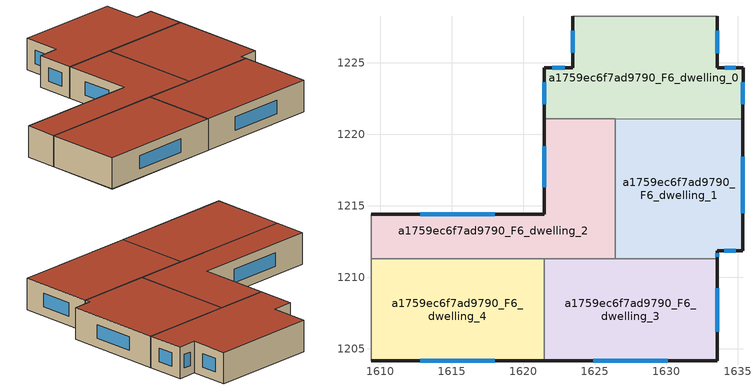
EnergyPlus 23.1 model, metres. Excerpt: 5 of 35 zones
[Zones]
a1759ec6f7ad9790_F6_dwelling_0
 floor to a1759ec6f7ad9790_F5_dwelling_0 (EU_floor_Construction): 1633.55,1228.25 1633.55,1224.65 1635.35,1224.65 1635.35,1221.06 1621.45,1221.07 1621.45,1224.66 1623.45,1224.66 1623.46,1228.25 z18
 wall outside (EU_wall_Construction): 1635.35,1221.06 1635.35,1224.65 1633.55,1224.65 1633.55,1228.25 / 1623.46,1228.25 1623.45,1224.66 1621.45,1224.66 1621.45,1221.07 z18:21
 wall adiabatic (EU_wall_Construction): 1633.55,1228.25 1623.46,1228.25 z18:21
 wall to a1759ec6f7ad9790_F6_dwelling_1 (EU_wall_Construction): 1626.42,1221.07 1635.35,1221.06 z18:21
 wall to a1759ec6f7ad9790_F6_dwelling_2 (EU_wall_Construction): 1621.45,1221.07 1626.42,1221.07 z18:21
 window (EU_Window_Construction): 1633.55,1225.68 1633.55,1227.22 / 1634.84,1224.65 1634.07,1224.65 / 1635.35,1222.09 1635.35,1223.62 / 1621.45,1223.63 1621.45,1222.1 / 1622.88,1224.66 1622.03,1224.66 / 1623.46,1227.23 1623.45,1225.68 z18.86:20.14
 roof outside (EU_roof_Construction): 1635.35,1221.06 1635.35,1224.65 1633.55,1224.65 1633.55,1228.25 1623.46,1228.25 1623.45,1224.66 1621.45,1224.66 1621.45,1221.07 z21
a1759ec6f7ad9790_F6_dwelling_1
 floor to a1759ec6f7ad9790_F5_dwelling_1 (EU_floor_Construction): 1635.35,1221.06 1635.34,1211.87 1633.54,1211.87 1633.54,1211.3 1626.42,1211.3 1626.42,1221.07 z18
 wall outside (EU_wall_Construction): 1633.54,1211.3 1633.54,1211.87 1635.34,1211.87 1635.35,1221.06 z18:21
 wall to a1759ec6f7ad9790_F6_dwelling_3 (EU_wall_Construction): 1626.42,1211.3 1633.54,1211.3 z18:21
 wall to a1759ec6f7ad9790_F6_dwelling_2 (EU_wall_Construction): 1626.42,1221.07 1626.42,1211.3 z18:21
 window (EU_Window_Construction): 1635.35,1214.5 1635.35,1218.44 / 1634.06,1211.87 1634.83,1211.87 / 1633.54,1211.46 1633.54,1211.71 z18.86:20.14
 roof outside (EU_roof_Construction): 1635.34,1211.87 1635.35,1221.06 1626.42,1221.07 1626.42,1211.3 1633.54,1211.3 1633.54,1211.87 z21
a1759ec6f7ad9790_F6_dwelling_2
 floor to a1759ec6f7ad9790_F5_dwelling_2 (EU_floor_Construction): 1626.42,1221.07 1626.42,1211.3 1609.36,1211.31 1609.37,1214.42 1621.45,1214.42 1621.45,1221.07 z18
 wall outside (EU_wall_Construction): 1621.45,1221.07 1621.45,1214.42 1609.37,1214.42 z18:21
 wall adiabatic (EU_wall_Construction): 1609.37,1214.42 1609.36,1211.31 z18:21
 wall to a1759ec6f7ad9790_F6_dwelling_4 (EU_wall_Construction): 1609.36,1211.31 1621.45,1211.3 z18:21
 wall to a1759ec6f7ad9790_F6_dwelling_3 (EU_wall_Construction): 1621.45,1211.3 1626.42,1211.3 z18:21
 window (EU_Window_Construction): 1618,1214.42 1612.82,1214.42 / 1621.45,1219.17 1621.45,1216.32 z18.86:20.14
 roof outside (EU_roof_Construction): 1626.42,1211.3 1626.42,1221.07 1621.45,1221.07 1621.45,1214.42 1609.37,1214.42 1609.36,1211.31 z21
a1759ec6f7ad9790_F6_dwelling_3
 floor to a1759ec6f7ad9790_F5_dwelling_3 (EU_floor_Construction): 1633.54,1211.3 1633.54,1204.17 1621.45,1204.18 1621.45,1211.3 z18
 wall outside (EU_wall_Construction): 1621.45,1204.18 1633.54,1204.17 1633.54,1211.3 z18:21
 wall to a1759ec6f7ad9790_F6_dwelling_4 (EU_wall_Construction): 1621.45,1211.3 1621.45,1204.18 z18:21
 window (EU_Window_Construction): 1624.9,1204.17 1630.09,1204.17 / 1633.54,1206.21 1633.54,1209.26 z18.86:20.14
 roof outside (EU_roof_Construction): 1633.54,1204.17 1633.54,1211.3 1621.45,1211.3 1621.45,1204.18 z21
a1759ec6f7ad9790_F6_dwelling_4
 floor to a1759ec6f7ad9790_F5_dwelling_4 (EU_floor_Construction): 1621.45,1211.3 1621.45,1204.18 1609.36,1204.18 1609.36,1211.31 z18
 wall outside (EU_wall_Construction): 1609.36,1204.18 1621.45,1204.18 z18:21
 wall adiabatic (EU_wall_Construction): 1609.36,1211.31 1609.36,1204.18 z18:21
 window (EU_Window_Construction): 1612.82,1204.18 1618,1204.18 z18.86:20.14
 roof outside (EU_roof_Construction): 1621.45,1204.18 1621.45,1211.3 1609.36,1211.31 1609.36,1204.18 z21
[Building]
EU S2 Campaign: North Axis=0; Terrain=City; Solar Distribution=FullExterior
[Site:Location]
Helsinki-Vantaa.AP: Latitude=60.317; Longitude=24.963; Time Zone=2; Elevation=54.6
[SizingPeriod:WeatherFileDays]
AnnualSizingPeriod: Begin Month=1; Begin Day of Month=1; End Month=12; End Day of Month=31; Day of Week for Start Day=Monday; Use Weather File Daylight Saving Period=No; Use Weather File Rain and Snow Indicators=No
[MATERIAL]
EU_InternalMass_Material: Roughness=MediumRough; Thickness=0.1; Conductivity=1; Density=1800; Specific Heat=900; Thermal Absorptance=0.9; Solar Absorptance=0.7; Visible Absorptance=0.7
[MATERIAL:NOMASS] Roughness=MediumRough; Thermal Absorptance=0.9; Solar Absorptance=0.7; Visible Absorptance=0.7
Name | Thermal Resistance
EU_wall_NoMass | 2.6932
EU_roof_NoMass | 3.19818
EU_floor_NoMass | 2.22482
[WINDOWMATERIAL:SIMPLEGLAZINGSYSTEM]
EU_Window_SimpleGlazing: UFactor=2.14966; Solar Heat Gain Coefficient=0.7; Visible Transmittance=0.7
[CONSTRUCTION]
EU_wall_Construction: EU_wall_NoMass
EU_roof_Construction: EU_roof_NoMass
EU_floor_Construction: EU_floor_NoMass
EU_Window_Construction: EU_Window_SimpleGlazing
EU_InternalMass_Construction: EU_InternalMass_Material
[ZONE] Type=1; Multiplier=1; Ceiling Height=autocalculate; Floor Area=autocalculate; Part of Total Floor Area=Yes
Name | Volume
a1759ec6f7ad9790_F6_dwelling_0 | 258.481
a1759ec6f7ad9790_F6_dwelling_1 | 258.445
a1759ec6f7ad9790_F6_dwelling_2 | 258.465
a1759ec6f7ad9790_F6_dwelling_3 | 258.479
a1759ec6f7ad9790_F6_dwelling_4 | 258.457
[INTERNALMASS] Construction=EU_InternalMass_Construction
Name | Zone or ZoneList | Surface Area
a1759ec6f7ad9790_F6_dwelling_0_EU_InternalMass | a1759ec6f7ad9790_F6_dwelling_0 | 86.1606
a1759ec6f7ad9790_F6_dwelling_1_EU_InternalMass | a1759ec6f7ad9790_F6_dwelling_1 | 86.1501
a1759ec6f7ad9790_F6_dwelling_2_EU_InternalMass | a1759ec6f7ad9790_F6_dwelling_2 | 86.1608
a1759ec6f7ad9790_F6_dwelling_3_EU_InternalMass | a1759ec6f7ad9790_F6_dwelling_3 | 86.1594
a1759ec6f7ad9790_F6_dwelling_4_EU_InternalMass | a1759ec6f7ad9790_F6_dwelling_4 | 86.1523
[OTHEREQUIPMENT] Fuel Type=Electricity; Design Level Calculation Method=Watts/Area; Power per Zone Floor Area=1; Fraction Latent=0; Fraction Radiant=0; Fraction Lost=0; Carbon Dioxide Generation Rate=0; EndUse Subcategory=EU_Step8_InternalGains
Name | Zone or ZoneList or Space or SpaceList | Schedule
EU_Step8_InternalGain_a1759ec6f7ad9790_F6_dwelling_0_f000 | a1759ec6f7ad9790_F6_dwelling_0 | EU_Step8_GainSchedule_a1759ec6f7ad9790_F6_dwelling_0_f000
EU_Step8_InternalGain_a1759ec6f7ad9790_F6_dwelling_1_f000 | a1759ec6f7ad9790_F6_dwelling_1 | EU_Step8_GainSchedule_a1759ec6f7ad9790_F6_dwelling_1_f000
EU_Step8_InternalGain_a1759ec6f7ad9790_F6_dwelling_2_f000 | a1759ec6f7ad9790_F6_dwelling_2 | EU_Step8_GainSchedule_a1759ec6f7ad9790_F6_dwelling_2_f000
EU_Step8_InternalGain_a1759ec6f7ad9790_F6_dwelling_3_f000 | a1759ec6f7ad9790_F6_dwelling_3 | EU_Step8_GainSchedule_a1759ec6f7ad9790_F6_dwelling_3_f000
EU_Step8_InternalGain_a1759ec6f7ad9790_F6_dwelling_4_f000 | a1759ec6f7ad9790_F6_dwelling_4 | EU_Step8_GainSchedule_a1759ec6f7ad9790_F6_dwelling_4_f000
[ZONEVENTILATION:DESIGNFLOWRATE] Schedule=EU_AlwaysOn; Design Flow Rate Calculation Method=AirChanges/Hour; Air Changes per Hour=0.586271; Ventilation Type=Natural; Fan Pressure Rise=0; Fan Total Efficiency=1; Constant Term Coefficient=1; Temperature Term Coefficient=0; Velocity Term Coefficient=0; Velocity Squared Term Coefficient=0; Minimum Indoor Temperature=-100; Maximum Indoor Temperature=100; Delta Temperature=-100; Minimum Outdoor Temperature=-100; Maximum Outdoor Temperature=100; Maximum Wind Speed=40
Name | Zone or ZoneList or Space or SpaceList
EU_ConstantAir_a1759ec6f7ad9790_F6_dwelling_0 | a1759ec6f7ad9790_F6_dwelling_0
EU_ConstantAir_a1759ec6f7ad9790_F6_dwelling_1 | a1759ec6f7ad9790_F6_dwelling_1
EU_ConstantAir_a1759ec6f7ad9790_F6_dwelling_2 | a1759ec6f7ad9790_F6_dwelling_2
EU_ConstantAir_a1759ec6f7ad9790_F6_dwelling_3 | a1759ec6f7ad9790_F6_dwelling_3
EU_ConstantAir_a1759ec6f7ad9790_F6_dwelling_4 | a1759ec6f7ad9790_F6_dwelling_4
[HVACTEMPLATE:THERMOSTAT] Constant Heating Setpoint=20; Constant Cooling Setpoint=50
EU_HeatOnly_a1759ec6f7ad9790_F0_dwelling_0; EU_HeatOnly_a1759ec6f7ad9790_F0_dwelling_1; EU_HeatOnly_a1759ec6f7ad9790_F0_dwelling_2; EU_HeatOnly_a1759ec6f7ad9790_F0_dwelling_3; EU_HeatOnly_a1759ec6f7ad9790_F0_dwelling_4; EU_HeatOnly_a1759ec6f7ad9790_F1_dwelling_0; EU_HeatOnly_a1759ec6f7ad9790_F1_dwelling_1; EU_HeatOnly_a1759ec6f7ad9790_F1_dwelling_2; EU_HeatOnly_a1759ec6f7ad9790_F1_dwelling_3; EU_HeatOnly_a1759ec6f7ad9790_F1_dwelling_4; EU_HeatOnly_a1759ec6f7ad9790_F2_dwelling_0; EU_HeatOnly_a1759ec6f7ad9790_F2_dwelling_1; EU_HeatOnly_a1759ec6f7ad9790_F2_dwelling_2; EU_HeatOnly_a1759ec6f7ad9790_F2_dwelling_3; EU_HeatOnly_a1759ec6f7ad9790_F2_dwelling_4; EU_HeatOnly_a1759ec6f7ad9790_F3_dwelling_0; EU_HeatOnly_a1759ec6f7ad9790_F3_dwelling_1; EU_HeatOnly_a1759ec6f7ad9790_F3_dwelling_2; EU_HeatOnly_a1759ec6f7ad9790_F3_dwelling_3; EU_HeatOnly_a1759ec6f7ad9790_F3_dwelling_4; EU_HeatOnly_a1759ec6f7ad9790_F4_dwelling_0; EU_HeatOnly_a1759ec6f7ad9790_F4_dwelling_1; EU_HeatOnly_a1759ec6f7ad9790_F4_dwelling_2; EU_HeatOnly_a1759ec6f7ad9790_F4_dwelling_3; EU_HeatOnly_a1759ec6f7ad9790_F4_dwelling_4; EU_HeatOnly_a1759ec6f7ad9790_F5_dwelling_0; EU_HeatOnly_a1759ec6f7ad9790_F5_dwelling_1; EU_HeatOnly_a1759ec6f7ad9790_F5_dwelling_2; EU_HeatOnly_a1759ec6f7ad9790_F5_dwelling_3; EU_HeatOnly_a1759ec6f7ad9790_F5_dwelling_4; EU_HeatOnly_a1759ec6f7ad9790_F6_dwelling_0; EU_HeatOnly_a1759ec6f7ad9790_F6_dwelling_1; EU_HeatOnly_a1759ec6f7ad9790_F6_dwelling_2; EU_HeatOnly_a1759ec6f7ad9790_F6_dwelling_3; EU_HeatOnly_a1759ec6f7ad9790_F6_dwelling_4
[HVACTEMPLATE:ZONE:IDEALLOADSAIRSYSTEM] System Availability Schedule=EU_AlwaysOn; Maximum Heating Supply Air Temperature=50; Minimum Cooling Supply Air Temperature=13; Maximum Heating Supply Air Humidity Ratio=0.0156; Minimum Cooling Supply Air Humidity Ratio=0.0077; Heating Limit=NoLimit; Cooling Limit=NoLimit; Heating Availability Schedule=EU_AlwaysOn; Cooling Availability Schedule=EU_CoolingOff; Dehumidification Control Type=ConstantSensibleHeatRatio; Cooling Sensible Heat Ratio=0.7; Dehumidification Setpoint=60; Humidification Control Type=None; Humidification Setpoint=30; Outdoor Air Method=None; Outdoor Air Flow Rate per Person=0.00944; Outdoor Air Flow Rate per Zone Floor Area=0; Outdoor Air Flow Rate per Zone=0; Demand Controlled Ventilation Type=None; Outdoor Air Economizer Type=NoEconomizer; Heat Recovery Type=None; Sensible Heat Recovery Effectiveness=0.7; Latent Heat Recovery Effectiveness=0.65
Name | Template Thermostat
a1759ec6f7ad9790_F6_dwelling_0 | EU_HeatOnly_a1759ec6f7ad9790_F6_dwelling_0
a1759ec6f7ad9790_F6_dwelling_1 | EU_HeatOnly_a1759ec6f7ad9790_F6_dwelling_1
a1759ec6f7ad9790_F6_dwelling_2 | EU_HeatOnly_a1759ec6f7ad9790_F6_dwelling_2
a1759ec6f7ad9790_F6_dwelling_3 | EU_HeatOnly_a1759ec6f7ad9790_F6_dwelling_3
a1759ec6f7ad9790_F6_dwelling_4 | EU_HeatOnly_a1759ec6f7ad9790_F6_dwelling_4
[SIZING:ZONE] Zone Cooling Design Supply Air Temperature Input Method=SupplyAirTemperature; Zone Cooling Design Supply Air Temperature=13; Zone Heating Design Supply Air Temperature Input Method=SupplyAirTemperature; Zone Heating Design Supply Air Temperature=50; Zone Cooling Design Supply Air Humidity Ratio=0.008; Zone Heating Design Supply Air Humidity Ratio=0.008; Cooling Design Air Flow Method=DesignDay; Cooling Design Air Flow Rate=0; Cooling Minimum Air Flow per Zone Floor Area=0.000762; Cooling Minimum Air Flow=0; Cooling Minimum Air Flow Fraction=0.2; Heating Design Air Flow Method=DesignDay; Heating Design Air Flow Rate=0; Heating Maximum Air Flow per Zone Floor Area=0.002032; Heating Maximum Air Flow=0.141576; Heating Maximum Air Flow Fraction=0.3; Account for Dedicated Outdoor Air System=No; Dedicated Outdoor Air System Control Strategy=NeutralSupplyAir; Dedicated Outdoor Air Low Setpoint Temperature for Design=autosize; Dedicated Outdoor Air High Setpoint Temperature for Design=autosize; Zone Load Sizing Method=Sensible Load Only No Latent Load; Zone Latent Cooling Design Supply Air Humidity Ratio Input Method=HumidityRatioDifference; Zone Cooling Design Supply Air Humidity Ratio Difference=0.005; Zone Latent Heating Design Supply Air Humidity Ratio Input Method=HumidityRatioDifference; Zone Humidification Design Supply Air Humidity Ratio Difference=0.005
a1759ec6f7ad9790_F6_dwelling_0; a1759ec6f7ad9790_F6_dwelling_1; a1759ec6f7ad9790_F6_dwelling_2; a1759ec6f7ad9790_F6_dwelling_3; a1759ec6f7ad9790_F6_dwelling_4
[SCHEDULE:CONSTANT]
Name | Hourly Value
EU_AlwaysOn | 1
EU_CoolingOff | 0
[SCHEDULE:FILE] Column Number=1; Rows to Skip at Top=0; Number of Hours of Data=8760; Column Separator=Comma; Interpolate to Timestep=No; Minutes per Item=60; Adjust Schedule for Daylight Savings=Yes
Name | File
EU_Step8_GainSchedule_a1759ec6f7ad9790_F6_dwelling_0_f000 | ../../schedules/a1759ec6f7ad9790/a1759ec6f7ad9790_F6_dwelling_0_f000_gain.csv
EU_Step8_GainSchedule_a1759ec6f7ad9790_F6_dwelling_1_f000 | ../../schedules/a1759ec6f7ad9790/a1759ec6f7ad9790_F6_dwelling_1_f000_gain.csv
EU_Step8_GainSchedule_a1759ec6f7ad9790_F6_dwelling_2_f000 | ../../schedules/a1759ec6f7ad9790/a1759ec6f7ad9790_F6_dwelling_2_f000_gain.csv
EU_Step8_GainSchedule_a1759ec6f7ad9790_F6_dwelling_3_f000 | ../../schedules/a1759ec6f7ad9790/a1759ec6f7ad9790_F6_dwelling_3_f000_gain.csv
EU_Step8_GainSchedule_a1759ec6f7ad9790_F6_dwelling_4_f000 | ../../schedules/a1759ec6f7ad9790/a1759ec6f7ad9790_F6_dwelling_4_f000_gain.csv
